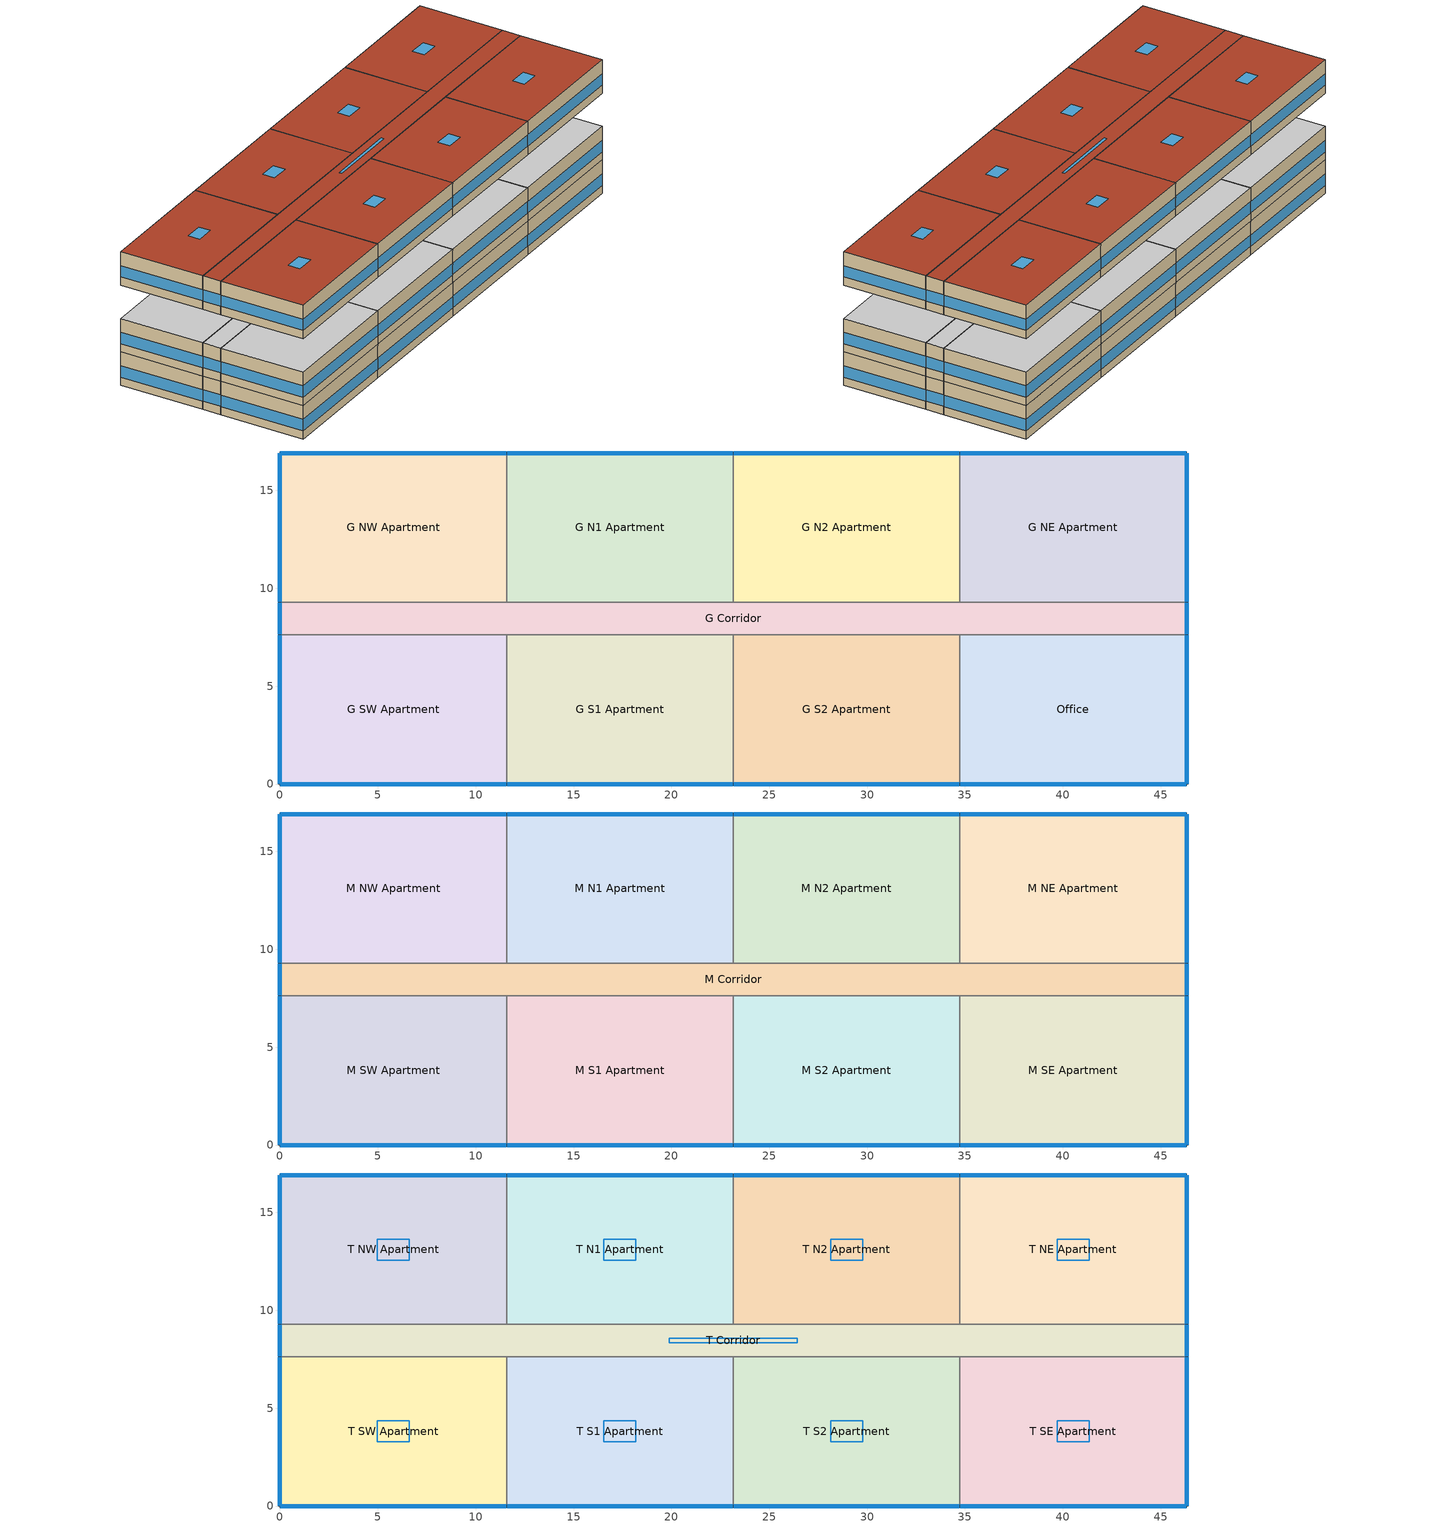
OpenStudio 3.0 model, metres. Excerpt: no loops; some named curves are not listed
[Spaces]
G S1 Apartment
 floor ground: 23.16,7.62 23.16,0 11.58,0 11.58,7.62 z0
 wall outside: 11.58,0 23.16,0 z0:3.05
 wall to G S2 Apartment: 23.16,0 23.16,7.62 z0:3.05
 wall to G Corridor: 23.16,7.62 11.58,7.62 z0:3.05
 wall to G SW Apartment: 11.58,7.62 11.58,0 z0:3.05
 window (BTAP-Ext-FixedWindow:U=0.190 SHGC=0.600): 11.61,0 23.14,0 z0.76:1.78
 ceiling adiabatic (BTAP-Int-Wall): 23.16,0 23.16,7.62 11.58,7.62 11.58,0 z3.05
G S2 Apartment
 floor ground: 34.75,7.62 34.75,0 23.16,0 23.16,7.62 z0
 wall outside: 23.16,0 34.75,0 z0:3.05
 wall to Office: 34.75,0 34.75,7.62 z0:3.05
 wall to G Corridor: 34.75,7.62 23.16,7.62 z0:3.05
 window (BTAP-Ext-FixedWindow:U=0.190 SHGC=0.600): 23.19,0 34.72,0 z0.76:1.78
 ceiling adiabatic (BTAP-Int-Wall): 34.75,0 34.75,7.62 23.16,7.62 23.16,0 z3.05
G NE Apartment
 floor ground: 46.33,16.92 46.33,9.3 34.75,9.3 34.75,16.92 z0
 wall outside: 46.33,9.3 46.33,16.92 34.75,16.92 z0:3.05
 wall to G Corridor: 34.75,9.3 46.33,9.3 z0:3.05
 wall to G N2 Apartment: 34.75,16.92 34.75,9.3 z0:3.05
 window (BTAP-Ext-FixedWindow:U=0.190 SHGC=0.600): 46.33,9.32 46.33,16.89 / 46.3,16.92 34.77,16.92 z0.76:1.78
 ceiling adiabatic (BTAP-Int-Wall): 46.33,9.3 46.33,16.92 34.75,16.92 34.75,9.3 z3.05
G NW Apartment
 floor ground: 11.58,16.92 11.58,9.3 0,9.3 0,16.92 z0
 wall outside: 11.58,16.92 0,16.92 0,9.3 z0:3.05
 wall to G N1 Apartment: 11.58,9.3 11.58,16.92 z0:3.05
 wall to G Corridor: 0,9.3 11.58,9.3 z0:3.05
 window (BTAP-Ext-FixedWindow:U=0.190 SHGC=0.600): 11.56,16.92 0.03,16.92 / 0,16.89 0,9.32 z0.76:1.78
 ceiling adiabatic (BTAP-Int-Wall): 11.58,9.3 11.58,16.92 0,16.92 0,9.3 z3.05
G N1 Apartment
 floor ground: 23.16,16.92 23.16,9.3 11.58,9.3 11.58,16.92 z0
 wall outside: 23.16,16.92 11.58,16.92 z0:3.05
 wall to G N2 Apartment: 23.16,9.3 23.16,16.92 z0:3.05
 wall to G Corridor: 11.58,9.3 23.16,9.3 z0:3.05
 window (BTAP-Ext-FixedWindow:U=0.190 SHGC=0.600): 23.14,16.92 11.61,16.92 z0.76:1.78
 ceiling adiabatic (BTAP-Int-Wall): 23.16,9.3 23.16,16.92 11.58,16.92 11.58,9.3 z3.05
Office
 floor ground: 46.33,7.62 46.33,0 34.75,0 34.75,7.62 z0
 wall outside: 34.75,0 46.33,0 46.33,7.62 z0:3.05
 wall to G Corridor: 46.33,7.62 34.75,7.62 z0:3.05
 window (BTAP-Ext-FixedWindow:U=0.190 SHGC=0.600): 46.33,0.03 46.33,7.59 / 34.77,0 46.3,0 z0.76:1.78
 ceiling adiabatic (BTAP-Int-Wall): 46.33,0 46.33,7.62 34.75,7.62 34.75,0 z3.05
G Corridor
 floor ground: 46.33,9.3 46.33,7.62 0,7.62 0,9.3 z0
 wall outside: 46.33,7.62 46.33,9.3 / 0,9.3 0,7.62 z0:3.05
 wall to G N2 Apartment: 34.75,9.3 23.16,9.3 z0:3.05
 wall to G SW Apartment: 0,7.62 11.58,7.62 z0:3.05
 window (BTAP-Ext-FixedWindow:U=0.190 SHGC=0.600): 46.33,7.65 46.33,9.27 / 0,9.27 0,7.65 z0.76:1.81
 ceiling adiabatic (BTAP-Int-Wall): 46.33,7.62 46.33,9.3 0,9.3 0,7.62 z3.05
G SW Apartment
 floor ground: 11.58,7.62 11.58,0 0,0 0,7.62 z0
 wall outside: 0,7.62 0,0 11.58,0 z0:3.05
 window (BTAP-Ext-FixedWindow:U=0.190 SHGC=0.600): 0.03,0 11.56,0 / 0,7.59 0,0.03 z0.76:1.78
 ceiling adiabatic (BTAP-Int-Wall): 11.58,0 11.58,7.62 0,7.62 0,0 z3.05
G N2 Apartment
 floor ground: 34.75,16.92 34.75,9.3 23.16,9.3 23.16,16.92 z0
 wall outside: 34.75,16.92 23.16,16.92 z0:3.05
 window (BTAP-Ext-FixedWindow:U=0.190 SHGC=0.600): 34.72,16.92 23.19,16.92 z0.76:1.78
 ceiling adiabatic (BTAP-Int-Wall): 34.75,9.3 34.75,16.92 23.16,16.92 23.16,9.3 z3.05
M S2 Apartment
 floor adiabatic (BTAP-Int-Wall): 34.75,7.62 34.75,0 23.16,0 23.16,7.62 z3.05
 wall outside: 23.16,0 34.75,0 z3.05:6.1
 wall to M SE Apartment: 34.75,0 34.75,7.62 z3.05:6.1
 wall to M S1 Apartment: 23.16,7.62 23.16,0 z3.05:6.1
 wall to M Corridor: 34.75,7.62 23.16,7.62 z3.05:6.1
 window (BTAP-Ext-FixedWindow:U=0.190 SHGC=0.600): 23.19,0 34.72,0 z3.81:4.83
 ceiling adiabatic (BTAP-Int-Wall): 34.75,0 34.75,7.62 23.16,7.62 23.16,0 z6.1
M SE Apartment
 floor adiabatic (BTAP-Int-Wall): 46.33,7.62 46.33,0 34.75,0 34.75,7.62 z3.05
 wall outside: 34.75,0 46.33,0 46.33,7.62 z3.05:6.1
 wall to M Corridor: 46.33,7.62 34.75,7.62 z3.05:6.1
 window (BTAP-Ext-FixedWindow:U=0.190 SHGC=0.600): 46.33,0.03 46.33,7.59 / 34.77,0 46.3,0 z3.81:4.83
 ceiling adiabatic (BTAP-Int-Wall): 46.33,0 46.33,7.62 34.75,7.62 34.75,0 z6.1
M Corridor
 floor adiabatic (BTAP-Int-Wall): 46.33,9.3 46.33,7.62 0,7.62 0,9.3 z3.05
 wall outside: 0,9.3 0,7.62 / 46.33,7.62 46.33,9.3 z3.05:6.1
 wall to M SW Apartment: 0,7.62 11.58,7.62 z3.05:6.1
 wall to M N1 Apartment: 23.16,9.3 11.58,9.3 z3.05:6.1
 wall to M NE Apartment: 46.33,9.3 34.75,9.3 z3.05:6.1
 wall to M N2 Apartment: 34.75,9.3 23.16,9.3 z3.05:6.1
 wall to M S1 Apartment: 11.58,7.62 23.16,7.62 z3.05:6.1
 wall to M NW Apartment: 11.58,9.3 0,9.3 z3.05:6.1
 window (BTAP-Ext-FixedWindow:U=0.190 SHGC=0.600): 46.33,7.65 46.33,9.27 / 0,9.27 0,7.65 z3.81:4.86
 ceiling adiabatic (BTAP-Int-Wall): 46.33,7.62 46.33,9.3 0,9.3 0,7.62 z6.1
M SW Apartment
 floor adiabatic (BTAP-Int-Wall): 11.58,7.62 11.58,0 0,0 0,7.62 z3.05
 wall outside: 0,7.62 0,0 11.58,0 z3.05:6.1
 wall to M S1 Apartment: 11.58,0 11.58,7.62 z3.05:6.1
 window (BTAP-Ext-FixedWindow:U=0.190 SHGC=0.600): 0.03,0 11.56,0 / 0,7.59 0,0.03 z3.81:4.83
 ceiling adiabatic (BTAP-Int-Wall): 11.58,0 11.58,7.62 0,7.62 0,0 z6.1
M NE Apartment
 floor adiabatic (BTAP-Int-Wall): 46.33,16.92 46.33,9.3 34.75,9.3 34.75,16.92 z3.05
 wall outside: 46.33,9.3 46.33,16.92 34.75,16.92 z3.05:6.1
 wall to M N2 Apartment: 34.75,16.92 34.75,9.3 z3.05:6.1
 window (BTAP-Ext-FixedWindow:U=0.190 SHGC=0.600): 46.33,9.32 46.33,16.89 / 46.3,16.92 34.77,16.92 z3.81:4.83
 ceiling adiabatic (BTAP-Int-Wall): 46.33,9.3 46.33,16.92 34.75,16.92 34.75,9.3 z6.1
M N2 Apartment
 floor adiabatic (BTAP-Int-Wall): 34.75,16.92 34.75,9.3 23.16,9.3 23.16,16.92 z3.05
 wall outside: 34.75,16.92 23.16,16.92 z3.05:6.1
 wall to M N1 Apartment: 23.16,16.92 23.16,9.3 z3.05:6.1
 window (BTAP-Ext-FixedWindow:U=0.190 SHGC=0.600): 34.72,16.92 23.19,16.92 z3.81:4.83
 ceiling adiabatic (BTAP-Int-Wall): 34.75,9.3 34.75,16.92 23.16,16.92 23.16,9.3 z6.1
M N1 Apartment
 floor adiabatic (BTAP-Int-Wall): 23.16,16.92 23.16,9.3 11.58,9.3 11.58,16.92 z3.05
 wall outside: 23.16,16.92 11.58,16.92 z3.05:6.1
 wall to M NW Apartment: 11.58,16.92 11.58,9.3 z3.05:6.1
 window (BTAP-Ext-FixedWindow:U=0.190 SHGC=0.600): 23.14,16.92 11.61,16.92 z3.81:4.83
 ceiling adiabatic (BTAP-Int-Wall): 23.16,9.3 23.16,16.92 11.58,16.92 11.58,9.3 z6.1
M S1 Apartment
 floor adiabatic (BTAP-Int-Wall): 23.16,7.62 23.16,0 11.58,0 11.58,7.62 z3.05
 wall outside: 11.58,0 23.16,0 z3.05:6.1
 window (BTAP-Ext-FixedWindow:U=0.190 SHGC=0.600): 11.61,0 23.14,0 z3.81:4.83
 ceiling adiabatic (BTAP-Int-Wall): 23.16,0 23.16,7.62 11.58,7.62 11.58,0 z6.1
M NW Apartment
 floor adiabatic (BTAP-Int-Wall): 11.58,16.92 11.58,9.3 0,9.3 0,16.92 z3.05
 wall outside: 11.58,16.92 0,16.92 0,9.3 z3.05:6.1
 window (BTAP-Ext-FixedWindow:U=0.190 SHGC=0.600): 11.56,16.92 0.03,16.92 / 0,16.89 0,9.32 z3.81:4.83
 ceiling adiabatic (BTAP-Int-Wall): 11.58,9.3 11.58,16.92 0,16.92 0,9.3 z6.1
T SW Apartment
 floor adiabatic (BTAP-Int-Wall): 11.58,7.62 11.58,0 0,0 0,7.62 z9.14
 wall outside: 0,7.62 0,0 11.58,0 z9.14:12.19
 wall to T S1 Apartment: 11.58,0 11.58,7.62 z9.14:12.19
 wall to T Corridor: 11.58,7.62 0,7.62 z9.14:12.19
 window (BTAP-Ext-FixedWindow:U=0.190 SHGC=0.600): 0.03,0 11.56,0 z9.91:10.92; 0,7.59 0,0.03 z9.91:10.93
 roof outside: 11.58,0 11.58,7.62 0,7.62 0,0 z12.19
 skylight (BTAP-Ext-Skylights:U=0.190 SHGC=0.600): 6.61,3.27 6.61,4.35 4.97,4.35 4.97,3.27 z12.19
T N1 Apartment
 floor adiabatic (BTAP-Int-Wall): 23.16,16.92 23.16,9.3 11.58,9.3 11.58,16.92 z9.14
 wall outside: 23.16,16.92 11.58,16.92 z9.14:12.19
 wall to T Corridor: 11.58,9.3 23.16,9.3 z9.14:12.19
 wall to T NW Apartment: 11.58,16.92 11.58,9.3 z9.14:12.19
 wall to T N2 Apartment: 23.16,9.3 23.16,16.92 z9.14:12.19
 window (BTAP-Ext-FixedWindow:U=0.190 SHGC=0.600): 23.14,16.92 11.61,16.92 z9.91:10.92
 roof outside: 23.16,9.3 23.16,16.92 11.58,16.92 11.58,9.3 z12.19
 skylight (BTAP-Ext-Skylights:U=0.190 SHGC=0.600): 18.19,12.57 18.19,13.64 16.55,13.64 16.55,12.57 z12.19
T Corridor
 floor adiabatic (BTAP-Int-Wall): 46.33,9.3 46.33,7.62 0,7.62 0,9.3 z9.14
 wall outside: 46.33,7.62 46.33,9.3 / 0,9.3 0,7.62 z9.14:12.19
 wall to T SE Apartment: 34.75,7.62 46.33,7.62 z9.14:12.19
 wall to T S1 Apartment: 11.58,7.62 23.16,7.62 z9.14:12.19
 wall to T NW Apartment: 11.58,9.3 0,9.3 z9.14:12.19
 wall to T N2 Apartment: 34.75,9.3 23.16,9.3 z9.14:12.19
 wall to T S2 Apartment: 23.16,7.62 34.75,7.62 z9.14:12.19
 wall to T NE Apartment: 46.33,9.3 34.75,9.3 z9.14:12.19
 window (BTAP-Ext-FixedWindow:U=0.190 SHGC=0.600): 46.33,7.65 46.33,9.27 / 0,9.27 0,7.65 z9.91:10.95
 roof outside: 46.33,7.62 46.33,9.3 0,9.3 0,7.62 z12.19
 skylight (BTAP-Ext-Skylights:U=0.190 SHGC=0.600): 26.44,8.34 26.44,8.58 19.89,8.58 19.89,8.34 z12.19
T N2 Apartment
 floor adiabatic (BTAP-Int-Wall): 34.75,16.92 34.75,9.3 23.16,9.3 23.16,16.92 z9.14
 wall outside: 34.75,16.92 23.16,16.92 z9.14:12.19
 wall to T NE Apartment: 34.75,9.3 34.75,16.92 z9.14:12.19
 window (BTAP-Ext-FixedWindow:U=0.190 SHGC=0.600): 34.72,16.92 23.19,16.92 z9.91:10.92
 roof outside: 34.75,9.3 34.75,16.92 23.16,16.92 23.16,9.3 z12.19
 skylight (BTAP-Ext-Skylights:U=0.190 SHGC=0.600): 29.77,12.57 29.77,13.64 28.14,13.64 28.14,12.57 z12.19
T NW Apartment
 floor adiabatic (BTAP-Int-Wall): 11.58,16.92 11.58,9.3 0,9.3 0,16.92 z9.14
 wall outside: 11.58,16.92 0,16.92 0,9.3 z9.14:12.19
 window (BTAP-Ext-FixedWindow:U=0.190 SHGC=0.600): 11.56,16.92 0.03,16.92 z9.91:10.92; 0,16.89 0,9.32 z9.91:10.93
 roof outside: 11.58,9.3 11.58,16.92 0,16.92 0,9.3 z12.19
 skylight (BTAP-Ext-Skylights:U=0.190 SHGC=0.600): 6.61,12.57 6.61,13.64 4.97,13.64 4.97,12.57 z12.19
T NE Apartment
 floor adiabatic (BTAP-Int-Wall): 46.33,16.92 46.33,9.3 34.75,9.3 34.75,16.92 z9.14
 wall outside: 46.33,9.3 46.33,16.92 34.75,16.92 z9.14:12.19
 window (BTAP-Ext-FixedWindow:U=0.190 SHGC=0.600): 46.33,9.32 46.33,16.89 z9.91:10.93; 46.3,16.92 34.77,16.92 z9.91:10.92
 roof outside: 46.33,9.3 46.33,16.92 34.75,16.92 34.75,9.3 z12.19
 skylight (BTAP-Ext-Skylights:U=0.190 SHGC=0.600): 41.36,12.57 41.36,13.64 39.72,13.64 39.72,12.57 z12.19
T S2 Apartment
 floor adiabatic (BTAP-Int-Wall): 34.75,7.62 34.75,0 23.16,0 23.16,7.62 z9.14
 wall outside: 23.16,0 34.75,0 z9.14:12.19
 wall to T SE Apartment: 34.75,0 34.75,7.62 z9.14:12.19
 wall to T S1 Apartment: 23.16,7.62 23.16,0 z9.14:12.19
 window (BTAP-Ext-FixedWindow:U=0.190 SHGC=0.600): 23.19,0 34.72,0 z9.91:10.92
 roof outside: 34.75,0 34.75,7.62 23.16,7.62 23.16,0 z12.19
 skylight (BTAP-Ext-Skylights:U=0.190 SHGC=0.600): 29.77,3.27 29.77,4.35 28.14,4.35 28.14,3.27 z12.19
T S1 Apartment
 floor adiabatic (BTAP-Int-Wall): 23.16,7.62 23.16,0 11.58,0 11.58,7.62 z9.14
 wall outside: 11.58,0 23.16,0 z9.14:12.19
 window (BTAP-Ext-FixedWindow:U=0.190 SHGC=0.600): 11.61,0 23.14,0 z9.91:10.92
 roof outside: 23.16,0 23.16,7.62 11.58,7.62 11.58,0 z12.19
 skylight (BTAP-Ext-Skylights:U=0.190 SHGC=0.600): 18.19,3.27 18.19,4.35 16.55,4.35 16.55,3.27 z12.19
T SE Apartment
 floor adiabatic (BTAP-Int-Wall): 46.33,7.62 46.33,0 34.75,0 34.75,7.62 z9.14
 wall outside: 34.75,0 46.33,0 46.33,7.62 z9.14:12.19
 window (BTAP-Ext-FixedWindow:U=0.190 SHGC=0.600): 46.33,0.03 46.33,7.59 z9.91:10.93; 34.77,0 46.3,0 z9.91:10.92
 roof outside: 46.33,0 46.33,7.62 34.75,7.62 34.75,0 z12.19
 skylight (BTAP-Ext-Skylights:U=0.190 SHGC=0.600): 41.36,3.27 41.36,4.35 39.72,4.35 39.72,3.27 z12.19
[Site]
Calgary Intl AP_AB_CAN: Latitude {deg}=51.114; Longitude {deg}=-114.02; Time Zone {hr}=-7; Elevation {m}=1084.1; Terrain=City
[Building]
MidriseApartment: North Axis {deg}=0; Default Construction Set=BTAP-Mass at hdd = 5000.0; Standards Number of Stories=4; Standards Number of Above Ground Stories=4; Standards Template=NECB2017; Standards Building Type=MidriseApartment
[Site:WaterMainsTemperature]
Calculation Method=Correlation; Annual Average Outdoor Air Temperature {C}=5; Maximum Difference In Monthly Average Outdoor Air Temperatures {deltaC}=23.3
[Site:GroundTemperature:BuildingSurface]
19.527, 19.502, 19.536, 19.598, 20.002, 21.64, 22.225, 22.375, 21.449, 20.121, 19.802, 19.633
[SizingPeriod:DesignDay] Barometric Pressure {Pa}=88961; Sky Clearness=0; Rain Indicator=0; Snow Indicator=0; Day of Month=21; Daylight Saving Time Indicator=0; Humidity Indicating Type=Wetbulb; Dry-Bulb Temperature Range Modifier Type=DefaultMultipliers
Name | Maximum Dry-Bulb Temperature {C} | Daily Dry-Bulb Temperature Range {deltaC} | Humidity Indicating Conditions at Maximum Dry-Bulb | Wind Speed {m/s} | Wind Direction {deg} | Month | Day Type | Solar Model Indicator | ASHRAE Taub | ASHRAE Taud
Calgary Intl AP Ann Clg .4% Condns DB=>MWB | 28.5 | 12.1 | 16.1 | 4.5 | 160 | 7 | SummerDesignDay | ASHRAETau | 0.339 | 2.421
Calgary Intl AP Ann Htg 99.6% Condns DB | -28.5 | 0 | -28.5 | 2.9 | 200 | 1 | WinterDesignDay | ASHRAEClearSky
[ClimateZones]
Climate Zone Institution Name 1=ASHRAE; Climate Zone Document Name 1=ANSI/ASHRAE Standard 169; Climate Zone Document Year 1=2006; Climate Zone Institution Name 2=CEC; Climate Zone Document Name 2=California Climate Zone Descriptions; Climate Zone Document Year 2=1995
[Material:NoMass] Roughness=Smooth; Thermal Absorptance=0.9; Solar Absorptance=0.7
Name | Thermal Resistance {m2-K/W} | Visible Absorptance
Typical Carpet Pad; Typical Carpet Pad 1 | 0.21648 | 0.8
Typical Insulation 1 | 5.91238 | 0.7
Typical Insulation 2 | 4.49096 | 0.7
Typical Insulation 3 | 7.24636 | 0.7
Typical Carpet Pad 2 | 1.25503 | 0.8
Typical Carpet Pad 3; Typical Carpet Pad 4 | 3.45515 | 0.8
Typical Insulation 4 | 0.526298 | 0.7
Typical Insulation 5 | 0.526316 | 0.7
[Material]
Name | Roughness | Thickness {m} | Conductivity {W/m-K} | Density {kg/m3} | Specific Heat {J/kg-K} | Thermal Absorptance | Solar Absorptance | Visible Absorptance
G05 25mm wood | MediumSmooth | 0.0254 | 0.15 | 608 | 1630 | 0.9 | 0.5 | 0.5
100mm Normalweight concrete floor 1 | MediumSmooth | 0.1016 | 2.31 | 2322 | 832
G01 13mm gypsum board 1 | Smooth | 0.0127 | 0.16 | 800 | 1090 | 0.9 | 0.7 | 0.5
4 in. Normalweight Concrete Floor 1 | MediumRough | 0.1016 | 2.31 | 2322 | 832 | 0.9 | 0.7 | 0.7
1IN Stucco 1 | Smooth | 0.0253 | 0.6918 | 1858 | 837 | 0.9 | 0.7 | 0.92
8IN CONCRETE HW RefBldg 1 | Rough | 0.2032 | 1.311 | 2240 | 836.8 | 0.9 | 0.7 | 0.7
1/2IN Gypsum 1 | Smooth | 0.0127 | 0.16 | 784.9 | 830 | 0.9 | 0.4 | 0.4
Metal Roof Surface 1; F08 Metal surface 1 | Smooth | 0.0008 | 45.28 | 7824 | 500 | 0.9 | 0.7 | 0.7
6 in. Normalweight Concrete Floor 1; 6 in. Normalweight Concrete Floor 2; 6 in. Normalweight Concrete Floor 3 | MediumRough | 0.1524 | 2.31 | 2322 | 832 | 0.9 | 0.7 | 0.7
[Construction]
BTAP-Int-Partition; BTAP-Int-Door: G05 25mm wood
BTAP-Int-Floor: 100mm Normalweight concrete floor 1, Typical Carpet Pad
BTAP-Int-Wall: G01 13mm gypsum board 1, G01 13mm gypsum board 1
BTAP-Int-Ceiling: Typical Carpet Pad, 100mm Normalweight concrete floor 1
BTAP-Int-Window: SimpleGlazing
BTAP-Ext-Floor-Mass:U-0.162: Typical Insulation 1, 4 in. Normalweight Concrete Floor 1, Typical Carpet Pad 1
BTAP-Ext-Wall-Mass:U-0.21: 1IN Stucco 1, 8IN CONCRETE HW RefBldg 1, Typical Insulation 2, 1/2IN Gypsum 1
BTAP-Ext-Roof-Metal:U-0.138: Metal Roof Surface 1, Typical Insulation 3
BTAP-Grnd-Floor-Mass:U-0.757: 6 in. Normalweight Concrete Floor 1, Typical Carpet Pad 2
BTAP-Grnd-Wall-Mass:U-0.284: 6 in. Normalweight Concrete Floor 2, Typical Carpet Pad 3
BTAP-Grnd-Roof-Mass:U-0.284: 6 in. Normalweight Concrete Floor 3, Typical Carpet Pad 4
BTAP-Ext-FixedWindow:U=0.190 SHGC=0.600; BTAP-Ext-GlassDoors:U=0.190 SHGC=0.600; BTAP-Ext-Skylights:U=0.190 SHGC=0.600; BTAP-Ext-DaylightDomes:U=0.190 SHGC=0.600; BTAP-Ext-DaylightDiffuser:U=0.190 SHGC=0.600: SimpleGlazing:U=0.190 SHGC=0.600
BTAP-Ext-Door:U-1.9: F08 Metal surface 1, Typical Insulation 4
BTAP-Ext-OverHeadDoor:U-1.9: Typical Insulation 5
[DefaultConstructionSet]
BTAP-Mass at hdd = 5000.0: Default Exterior Surface Constructions=BTAP-Mass at hdd = 5000.0; Default Interior Surface Constructions=Default Surface Constructions 2; Default Ground Contact Surface Constructions=BTAP-Mass at hdd = 5000.0 1; Default Exterior SubSurface Constructions=BTAP-Mass at hdd = 5000.0; Default Interior SubSurface Constructions=Default Sub Surface Constructions 2; Interior Partition Construction=BTAP-Int-Partition
[DefaultSurfaceConstructions]
Name | Floor Construction | Wall Construction | Roof Ceiling Construction
Default Surface Constructions 2 | BTAP-Int-Floor | BTAP-Int-Wall | BTAP-Int-Ceiling
BTAP-Mass at hdd = 5000.0 | BTAP-Ext-Floor-Mass:U-0.162 | BTAP-Ext-Wall-Mass:U-0.21 | BTAP-Ext-Roof-Metal:U-0.138
BTAP-Mass at hdd = 5000.0 1 | BTAP-Grnd-Floor-Mass:U-0.757 | BTAP-Grnd-Wall-Mass:U-0.284 | BTAP-Grnd-Roof-Mass:U-0.284
[DefaultSubSurfaceConstructions]
Name | Fixed Window Construction | Operable Window Construction | Door Construction | Glass Door Construction | Overhead Door Construction | Skylight Construction | Tubular Daylight Dome Construction | Tubular Daylight Diffuser Construction
Default Sub Surface Constructions 2 | BTAP-Int-Window | BTAP-Int-Window | BTAP-Int-Door
BTAP-Mass at hdd = 5000.0 | BTAP-Ext-FixedWindow:U=0.190 SHGC=0.600 | BTAP-Ext-FixedWindow:U=0.190 SHGC=0.600 | BTAP-Ext-Door:U-1.9 | BTAP-Ext-GlassDoors:U=0.190 SHGC=0.600 | BTAP-Ext-OverHeadDoor:U-1.9 | BTAP-Ext-Skylights:U=0.190 SHGC=0.600 | BTAP-Ext-DaylightDomes:U=0.190 SHGC=0.600 | BTAP-Ext-DaylightDiffuser:U=0.190 SHGC=0.600
[WindowMaterial:SimpleGlazingSystem] Solar Heat Gain Coefficient=0.6; Visible Transmittance=0.21
Name | U-Factor {W/m2-K}
SimpleGlazing | 2.2
SimpleGlazing:U=0.190 SHGC=0.600 | 1.9
[Space]
Name | Space Type | Building Story | Thermal Zone
T SE Apartment | Space Function Dwelling units general | Building Story 3 | DU_BT=Space Function_ST=Dwelling units general_FL=Building Story 3_SCHG 6
G Corridor | Space Function Corridor/Transition area other-sch-G | Building Story 1 | WILD_ST=Corridor/Transition area other-sch-G_FL=Building Story 1_SCH=G
T SW Apartment | Space Function Dwelling units general | Building Story 3 | DU_BT=Space Function_ST=Dwelling units general_FL=Building Story 3_SCHG 3
M S2 Apartment | Space Function Dwelling units general | Building Story 2 | DU_BT=Space Function_ST=Dwelling units general_FL=Building Story 2_SCHG 3
M SE Apartment | Space Function Dwelling units general | Building Story 2 | DU_BT=Space Function_ST=Dwelling units general_FL=Building Story 2_SCHG 4
T N1 Apartment | Space Function Dwelling units general | Building Story 3 | DU_BT=Space Function_ST=Dwelling units general_FL=Building Story 3_SCHG 1
T Corridor | Space Function Corridor/Transition area other-sch-G | Building Story 3 | WILD_ST=Corridor/Transition area other-sch-G_FL=Building Story 3_SCH=G
T N2 Apartment | Space Function Dwelling units general | Building Story 3 | DU_BT=Space Function_ST=Dwelling units general_FL=Building Story 3_SCHG 2
M SW Apartment | Space Function Dwelling units general | Building Story 2 | DU_BT=Space Function_ST=Dwelling units general_FL=Building Story 2_SCHG 5
T NW Apartment | Space Function Dwelling units general | Building Story 3 | DU_BT=Space Function_ST=Dwelling units general_FL=Building Story 3_SCHG 5
M Corridor | Space Function Corridor/Transition area other-sch-G | Building Story 2 | WILD_ST=Corridor/Transition area other-sch-G_FL=Building Story 2_SCH=G
G S1 Apartment | Space Function Dwelling units general | Building Story 1 | DU_BT=Space Function_ST=Dwelling units general_FL=Building Story 1_SCHG 4
G S2 Apartment | Space Function Dwelling units general | Building Story 1 | DU_BT=Space Function_ST=Dwelling units general_FL=Building Story 1_SCHG 5
M NE Apartment | Space Function Dwelling units general | Building Story 2 | DU_BT=Space Function_ST=Dwelling units general_FL=Building Story 2_SCHG 7
T NE Apartment | Space Function Dwelling units general | Building Story 3 | DU_BT=Space Function_ST=Dwelling units general_FL=Building Story 3_SCHG 7
G NW Apartment | Space Function Dwelling units general | Building Story 1 | DU_BT=Space Function_ST=Dwelling units general_FL=Building Story 1_SCHG 6
T S1 Apartment | Space Function Dwelling units general | Building Story 3 | DU_BT=Space Function_ST=Dwelling units general_FL=Building Story 3_SCHG 4
M N1 Apartment | Space Function Dwelling units general | Building Story 2 | DU_BT=Space Function_ST=Dwelling units general_FL=Building Story 2_SCHG 1
Office | Space Function Conference/Meeting/Multi-purpose room | Building Story 1 | ALL_ST=Conference/Meeting/Multi-purpose room_FL=Building Story 1_SCH=C
G NE Apartment | Space Function Dwelling units general | Building Story 1 | DU_BT=Space Function_ST=Dwelling units general_FL=Building Story 1_SCHG 3
T S2 Apartment | Space Function Dwelling units general | Building Story 3 | DU_BT=Space Function_ST=Dwelling units general_FL=Building Story 3_SCHG
G SW Apartment | Space Function Dwelling units general | Building Story 1 | DU_BT=Space Function_ST=Dwelling units general_FL=Building Story 1_SCHG 2
M N2 Apartment | Space Function Dwelling units general | Building Story 2 | DU_BT=Space Function_ST=Dwelling units general_FL=Building Story 2_SCHG 6
G N1 Apartment | Space Function Dwelling units general | Building Story 1 | DU_BT=Space Function_ST=Dwelling units general_FL=Building Story 1_SCHG 1
G N2 Apartment | Space Function Dwelling units general | Building Story 1 | DU_BT=Space Function_ST=Dwelling units general_FL=Building Story 1_SCHG
M S1 Apartment | Space Function Dwelling units general | Building Story 2 | DU_BT=Space Function_ST=Dwelling units general_FL=Building Story 2_SCHG
M NW Apartment | Space Function Dwelling units general | Building Story 2 | DU_BT=Space Function_ST=Dwelling units general_FL=Building Story 2_SCHG 2
[BuildingStory]
Name | Nominal Z Coordinate {m}
Building Story 1 | 0
Building Story 2 | 3.04785
Building Story 3 | 9.14355
[SpaceType] Standards Building Type=Space Function
Name | Default Schedule Set | Design Specification Outdoor Air Object | Standards Space Type
Space Function Corridor/Transition area other-sch-G | Space Function Corridor/Transition area other-sch-G Schedule Set | Space Function Corridor/Transition area other-sch-G Ventilation | Corridor/Transition area other-sch-G
Space Function Dwelling units general | Space Function Dwelling units general Schedule Set | Space Function Dwelling units general Ventilation | Dwelling units general
Space Function Conference/Meeting/Multi-purpose room | Space Function Conference/Meeting/Multi-purpose room Schedule Set | Space Function Conference/Meeting/Multi-purpose room Ventilation | Conference/Meeting/Multi-purpose room
[People:Definition] Number of People Calculation Method=People/Area; Fraction Radiant=0.3
Name | People per Space Floor Area {person/m2}
Space Function Conference/Meeting/Multi-purpose room People Definition | 0.200073
Space Function Corridor/Transition area other-sch-G People Definition | 0.0100036
Space Function Dwelling units general People Definition | 0.0400145
[People] Work Efficiency Schedule=Work Efficiency Schedule; Clothing Insulation Schedule=Clothing Schedule; Air Velocity Schedule=Air Velocity Schedule; Multiplier=1
Name | People Definition | Space or SpaceType
Space Function Conference/Meeting/Multi-purpose room People | Space Function Conference/Meeting/Multi-purpose room People Definition | Space Function Conference/Meeting/Multi-purpose room
Space Function Corridor/Transition area other-sch-G People | Space Function Corridor/Transition area other-sch-G People Definition | Space Function Corridor/Transition area other-sch-G
Space Function Dwelling units general People | Space Function Dwelling units general People Definition | Space Function Dwelling units general
[Lights:Definition] Design Level Calculation Method=Watts/Area; Fraction Radiant=0.5; Fraction Visible=0.2
Name | Watts per Space Floor Area {W/m2}
Space Function Conference/Meeting/Multi-purpose room Lights Definition | 11.4999
Space Function Corridor/Transition area other-sch-G Lights Definition | 7.10258
Space Function Dwelling units general Lights Definition | 5.00182
[Lights] Fraction Replaceable=1
Name | Lights Definition | Space or SpaceType
Space Function Conference/Meeting/Multi-purpose room Lights | Space Function Conference/Meeting/Multi-purpose room Lights Definition | Space Function Conference/Meeting/Multi-purpose room
Space Function Corridor/Transition area other-sch-G Lights | Space Function Corridor/Transition area other-sch-G Lights Definition | Space Function Corridor/Transition area other-sch-G
Space Function Dwelling units general Lights | Space Function Dwelling units general Lights Definition | Space Function Dwelling units general
[ElectricEquipment:Definition] Design Level Calculation Method=Watts/Area; Fraction Radiant=0.5
Name | Watts per Space Floor Area {W/m2}
Space Function Conference/Meeting/Multi-purpose room Elec Equip Definition | 1.00036
Space Function Dwelling units general Elec Equip Definition | 5.00182
[ElectricEquipment]
Name | Electric Equipment Definition | Space or SpaceType
Space Function Conference/Meeting/Multi-purpose room Elec Equip | Space Function Conference/Meeting/Multi-purpose room Elec Equip Definition | Space Function Conference/Meeting/Multi-purpose room
Space Function Dwelling units general Elec Equip | Space Function Dwelling units general Elec Equip Definition | Space Function Dwelling units general
[DesignSpecification:OutdoorAir] Outdoor Air Method=Sum; Outdoor Air Flow per Floor Area {m3/s-m2}=0.0003048
Name | Outdoor Air Flow per Person {m3/s-person}
Space Function Conference/Meeting/Multi-purpose room Ventilation | 0.00634769
Space Function Corridor/Transition area other-sch-G Ventilation
Space Function Dwelling units general Ventilation | 0.00235974
[DefaultScheduleSet] People Activity Level Schedule=NECB-Activity; Infiltration Schedule=Always On
Name | Number of People Schedule | Lighting Schedule | Electric Equipment Schedule
Space Function Conference/Meeting/Multi-purpose room Schedule Set | NECB-C-Occupancy | NECB-C-Occupancy-NECB-C-Lighting-0.5-0.0-0.67-Light Ruleset | NECB-C-Electric-Equipment
Space Function Corridor/Transition area other-sch-G Schedule Set; Space Function Dwelling units general Schedule Set | NECB-G-Occupancy | NECB-G-Lighting | NECB-G-Electric-Equipment
[ThermostatSetpoint:DualSetpoint]
Name | Heating Setpoint Temperature Schedule | Cooling Setpoint Temperature Schedule
Space Function Dwelling units general Thermostat 47; Space Function Dwelling units general Thermostat 48; Space Function Dwelling units general Thermostat 49; Space Function Dwelling units general Thermostat 50; Space Function Dwelling units general Thermostat 51; Space Function Dwelling units general Thermostat 52; Space Function Dwelling units general Thermostat 53; Space Function Dwelling units general Thermostat 54; Space Function Dwelling units general Thermostat 55; Space Function Dwelling units general Thermostat 56; Space Function Dwelling units general Thermostat 57; Space Function Dwelling units general Thermostat 58; Space Function Dwelling units general Thermostat 59; Space Function Dwelling units general Thermostat 60; Space Function Dwelling units general Thermostat 61; Space Function Dwelling units general Thermostat 62; Space Function Dwelling units general Thermostat 63; Space Function Dwelling units general Thermostat 64; Space Function Dwelling units general Thermostat 65; Space Function Dwelling units general Thermostat 66; Space Function Dwelling units general Thermostat 67; Space Function Dwelling units general Thermostat 68; Space Function Dwelling units general Thermostat 69; Space Function Corridor/Transition area other-sch-G Thermostat 7; Space Function Corridor/Transition area other-sch-G Thermostat 8; Space Function Corridor/Transition area other-sch-G Thermostat 9 | NECB-G-Thermostat Setpoint-Heating | NECB-G-Thermostat Setpoint-Cooling
Space Function Conference/Meeting/Multi-purpose room Thermostat 3 | NECB-C-Thermostat Setpoint-Heating | NECB-C-Thermostat Setpoint-Cooling
[SpaceInfiltration:DesignFlowRate] Schedule=Always On Discrete; Design Flow Rate Calculation Method=Flow/ExteriorArea; Flow per Exterior Surface Area {m3/s-m2}=0.00025; Constant Term Coefficient=0; Temperature Term Coefficient=0; Velocity Term Coefficient=0.224; Velocity Squared Term Coefficient=0
Name | Space or SpaceType
G Corridor Infiltration | G Corridor
G N1 Apartment Infiltration | G N1 Apartment
G N2 Apartment Infiltration | G N2 Apartment
G NE Apartment Infiltration | G NE Apartment
G NW Apartment Infiltration | G NW Apartment
G S1 Apartment Infiltration | G S1 Apartment
G S2 Apartment Infiltration | G S2 Apartment
G SW Apartment Infiltration | G SW Apartment
M Corridor Infiltration | M Corridor
M N1 Apartment Infiltration | M N1 Apartment
M N2 Apartment Infiltration | M N2 Apartment
M NE Apartment Infiltration | M NE Apartment
M NW Apartment Infiltration | M NW Apartment
M S1 Apartment Infiltration | M S1 Apartment
M S2 Apartment Infiltration | M S2 Apartment
M SE Apartment Infiltration | M SE Apartment
M SW Apartment Infiltration | M SW Apartment
Office Infiltration | Office
T Corridor Infiltration | T Corridor
T N1 Apartment Infiltration | T N1 Apartment
T N2 Apartment Infiltration | T N2 Apartment
T NE Apartment Infiltration | T NE Apartment
T NW Apartment Infiltration | T NW Apartment
T S1 Apartment Infiltration | T S1 Apartment
T S2 Apartment Infiltration | T S2 Apartment
T SE Apartment Infiltration | T SE Apartment
T SW Apartment Infiltration | T SW Apartment
[ThermalZone] Use Ideal Air Loads=No
Name | Multiplier | Thermostat
DU_BT=Space Function_ST=Dwelling units general_FL=Building Story 2_SCHG | 2 | Space Function Dwelling units general Thermostat 47
DU_BT=Space Function_ST=Dwelling units general_FL=Building Story 1_SCHG |  | Space Function Dwelling units general Thermostat 48
DU_BT=Space Function_ST=Dwelling units general_FL=Building Story 1_SCHG 1 |  | Space Function Dwelling units general Thermostat 49
DU_BT=Space Function_ST=Dwelling units general_FL=Building Story 1_SCHG 2 |  | Space Function Dwelling units general Thermostat 50
DU_BT=Space Function_ST=Dwelling units general_FL=Building Story 3_SCHG |  | Space Function Dwelling units general Thermostat 51
DU_BT=Space Function_ST=Dwelling units general_FL=Building Story 2_SCHG 1 | 2 | Space Function Dwelling units general Thermostat 52
DU_BT=Space Function_ST=Dwelling units general_FL=Building Story 3_SCHG 1 |  | Space Function Dwelling units general Thermostat 53
DU_BT=Space Function_ST=Dwelling units general_FL=Building Story 2_SCHG 2 | 2 | Space Function Dwelling units general Thermostat 54
DU_BT=Space Function_ST=Dwelling units general_FL=Building Story 3_SCHG 2 |  | Space Function Dwelling units general Thermostat 55
DU_BT=Space Function_ST=Dwelling units general_FL=Building Story 1_SCHG 3 |  | Space Function Dwelling units general Thermostat 56
DU_BT=Space Function_ST=Dwelling units general_FL=Building Story 2_SCHG 3 | 2 | Space Function Dwelling units general Thermostat 57
DU_BT=Space Function_ST=Dwelling units general_FL=Building Story 3_SCHG 3 |  | Space Function Dwelling units general Thermostat 58
DU_BT=Space Function_ST=Dwelling units general_FL=Building Story 2_SCHG 4 | 2 | Space Function Dwelling units general Thermostat 59
DU_BT=Space Function_ST=Dwelling units general_FL=Building Story 3_SCHG 4 |  | Space Function Dwelling units general Thermostat 60
DU_BT=Space Function_ST=Dwelling units general_FL=Building Story 2_SCHG 5 | 2 | Space Function Dwelling units general Thermostat 61
DU_BT=Space Function_ST=Dwelling units general_FL=Building Story 2_SCHG 6 | 2 | Space Function Dwelling units general Thermostat 62
DU_BT=Space Function_ST=Dwelling units general_FL=Building Story 3_SCHG 5 |  | Space Function Dwelling units general Thermostat 63
DU_BT=Space Function_ST=Dwelling units general_FL=Building Story 2_SCHG 7 | 2 | Space Function Dwelling units general Thermostat 64
DU_BT=Space Function_ST=Dwelling units general_FL=Building Story 1_SCHG 4 |  | Space Function Dwelling units general Thermostat 65
DU_BT=Space Function_ST=Dwelling units general_FL=Building Story 3_SCHG 6 |  | Space Function Dwelling units general Thermostat 66
DU_BT=Space Function_ST=Dwelling units general_FL=Building Story 1_SCHG 5 |  | Space Function Dwelling units general Thermostat 67
DU_BT=Space Function_ST=Dwelling units general_FL=Building Story 3_SCHG 7 |  | Space Function Dwelling units general Thermostat 68
DU_BT=Space Function_ST=Dwelling units general_FL=Building Story 1_SCHG 6 |  | Space Function Dwelling units general Thermostat 69
ALL_ST=Conference/Meeting/Multi-purpose room_FL=Building Story 1_SCH=C |  | Space Function Conference/Meeting/Multi-purpose room Thermostat 3
WILD_ST=Corridor/Transition area other-sch-G_FL=Building Story 1_SCH=G |  | Space Function Corridor/Transition area other-sch-G Thermostat 7
WILD_ST=Corridor/Transition area other-sch-G_FL=Building Story 3_SCH=G |  | Space Function Corridor/Transition area other-sch-G Thermostat 8
WILD_ST=Corridor/Transition area other-sch-G_FL=Building Story 2_SCH=G | 2 | Space Function Corridor/Transition area other-sch-G Thermostat 9
[Coil:Cooling:DX:VariableSpeed:SpeedData] Reference Unit Gross Rated Total Cooling Capacity {W}=8914.19; Reference Unit Gross Rated Sensible Heat Ratio=0.79; Reference Unit Rated Air Flow Rate {m3/s}=0.944; Total Cooling Capacity Function of Temperature Curve=Mitsubishi Hyper Heating VRF Outdoor Unit CCAPFT curve; Total Cooling Capacity Function of Air Flow Fraction Curve=Mitsubishi Hyper Heating VRF Outdoor Unit CCAPFFF curve; Energy Input Ratio Function of Temperature Curve=Mitsubishi Hyper Heating VRF Outdoor Unit CEIRFT curve; Energy Input Ratio Function of Air Flow Fraction Curve=Mitsubishi Hyper Heating VRF Outdoor Unit CEIRFFF curve
Name | Reference Unit Gross Rated Cooling COP {W/W}
Coil Cooling DX Variable Speed Speed Data 1; Coil Cooling DX Variable Speed Speed Data 3; Coil Cooling DX Variable Speed Speed Data 5; Coil Cooling DX Variable Speed Speed Data 7; Coil Cooling DX Variable Speed Speed Data 8; Coil Cooling DX Variable Speed Speed Data 10; Coil Cooling DX Variable Speed Speed Data 19; Coil Cooling DX Variable Speed Speed Data 21; Coil Cooling DX Variable Speed Speed Data 25 | 4.71
Coil Cooling DX Variable Speed Speed Data 2; Coil Cooling DX Variable Speed Speed Data 4; Coil Cooling DX Variable Speed Speed Data 6; Coil Cooling DX Variable Speed Speed Data 9; Coil Cooling DX Variable Speed Speed Data 11; Coil Cooling DX Variable Speed Speed Data 12; Coil Cooling DX Variable Speed Speed Data 13; Coil Cooling DX Variable Speed Speed Data 14; Coil Cooling DX Variable Speed Speed Data 15; Coil Cooling DX Variable Speed Speed Data 16; Coil Cooling DX Variable Speed Speed Data 17; Coil Cooling DX Variable Speed Speed Data 18; Coil Cooling DX Variable Speed Speed Data 20; Coil Cooling DX Variable Speed Speed Data 22; Coil Cooling DX Variable Speed Speed Data 23 | 5.58
Coil Cooling DX Variable Speed Speed Data 24 | 3.66
[Coil:Heating:DX:VariableSpeed:SpeedData] Reference Unit Gross Rated Heating Capacity {W}=9124.85; Reference Unit Rated Air Flow Rate {m3/s}=0.653; Heating Capacity Function of Temperature Curve=Mitsubishi Hyper Heating VRF Outdoor Unit HCAPFT curve; Total  Heating Capacity Function of Air Flow Fraction Curve=Mitsubishi Hyper Heating VRF Outdoor Unit HCAPFFF curve; Energy Input Ratio Function of Temperature Curve=Mitsubishi Hyper Heating VRF Outdoor Unit HEIRFT curve; Energy Input Ratio Function of Air Flow Fraction Curve=Mitsubishi Hyper Heating VRF Outdoor Unit HEIRFFF curve
Name | Reference Unit Gross Rated Heating COP
Coil Heating DX Variable Speed Speed Data 1; Coil Heating DX Variable Speed Speed Data 2; Coil Heating DX Variable Speed Speed Data 3; Coil Heating DX Variable Speed Speed Data 4; Coil Heating DX Variable Speed Speed Data 5; Coil Heating DX Variable Speed Speed Data 6; Coil Heating DX Variable Speed Speed Data 7; Coil Heating DX Variable Speed Speed Data 8; Coil Heating DX Variable Speed Speed Data 9; Coil Heating DX Variable Speed Speed Data 10; Coil Heating DX Variable Speed Speed Data 11; Coil Heating DX Variable Speed Speed Data 12; Coil Heating DX Variable Speed Speed Data 13; Coil Heating DX Variable Speed Speed Data 14; Coil Heating DX Variable Speed Speed Data 15; Coil Heating DX Variable Speed Speed Data 16; Coil Heating DX Variable Speed Speed Data 17; Coil Heating DX Variable Speed Speed Data 18; Coil Heating DX Variable Speed Speed Data 19; Coil Heating DX Variable Speed Speed Data 20; Coil Heating DX Variable Speed Speed Data 21; Coil Heating DX Variable Speed Speed Data 22; Coil Heating DX Variable Speed Speed Data 23; Coil Heating DX Variable Speed Speed Data 25 | 4.68
Coil Heating DX Variable Speed Speed Data 24 | 4.2
[Schedule:Constant]
Always On Discrete: Value=1
[Schedule:Ruleset]
Clothing Schedule: Default Day Schedule=Clothing Schedule Default Winter Clothes
Air Velocity Schedule: Default Day Schedule=Air Velocity Schedule Default
Work Efficiency Schedule: Default Day Schedule=Work Efficiency Schedule Default
NECB-C-Occupancy: Default Day Schedule=NECB-C-Occupancy Default
NECB-Activity: Default Day Schedule=NECB-Activity Default; Summer Design Day Schedule=NECB-Activity Summer Design Day; Winter Design Day Schedule=NECB-Activity Winter Design Day
NECB-C-Occupancy-NECB-C-Lighting-0.5-0.0-0.67-Light Ruleset: Default Day Schedule=NECB-C-Occupancy-NECB-C-Lighting-0.5-0.0-0.67-Light Default
NECB-C-Electric-Equipment: Default Day Schedule=NECB-C-Electric-Equipment Default
Always On: Default Day Schedule=Always On Default
NECB-C-Thermostat Setpoint-Heating: Default Day Schedule=NECB-C-Thermostat Setpoint-Heating Default
NECB-C-Thermostat Setpoint-Cooling: Default Day Schedule=NECB-C-Thermostat Setpoint-Cooling Default
NECB-G-Occupancy: Default Day Schedule=NECB-G-Occupancy Default
NECB-G-Lighting: Default Day Schedule=NECB-G-Lighting Default
NECB-G-Electric-Equipment: Default Day Schedule=NECB-G-Electric-Equipment Default
NECB-G-Thermostat Setpoint-Heating: Default Day Schedule=NECB-G-Thermostat Setpoint-Heating Default
NECB-G-Thermostat Setpoint-Cooling: Default Day Schedule=NECB-G-Thermostat Setpoint-Cooling Default
[Schedule:Day]
Clothing Schedule Default Winter Clothes; Always On Default: 24, 0, 1
Clothing Schedule Summer Clothes: 24, 0, 0.5
Air Velocity Schedule Default: 24, 0, 0.2
Work Efficiency Schedule Default: 24, 0, 0
NECB-C-Occupancy Default; NECB-C-Occupancy Default|Wkdy Day: 8, 0, 0, 9, 0, 0.1, 10, 0, 0.2, 12, 0, 0.5, 16, 0, 0.7, 17, 0, 0.8, 18, 0, 0.7, 19, 0, 0.5, 21, 0, 0.3, 24, 0, 0
NECB-C-Occupancy Sat Day: 8, 0, 0, 9, 0, 0.1, 10, 0, 0.2, 11, 0, 0.5, 12, 0, 0.6, 13, 0, 0.8, 16, 0, 0.9, 17, 0, 0.8, 18, 0, 0.7, 19, 0, 0.5, 21, 0, 0.2, 24, 0, 0
NECB-C-Occupancy Sun|Hol Day: 8, 0, 0, 9, 0, 0.1, 10, 0, 0.2, 11, 0, 0.5, 12, 0, 0.6, 13, 0, 0.8, 16, 0, 0.9, 17, 0, 0.8, 18, 0, 0.7, 19, 0, 0.5, 24, 0, 0
NECB-Activity Default; NECB-Activity Winter Design Day; NECB-Activity Summer Design Day: 24, 0, 130
NECB-C-Occupancy-NECB-C-Lighting-0.5-0.0-0.67-Light Default; NECB-C-Occupancy-NECB-C-Lighting-0.5-0.0-0.67-Default|Wkdy-Light Day; NECB-C-Occupancy-NECB-C-Lighting-0.5-0.0-0.67-Sat-Light Day: 8, 0, 0.03325, 9, 0, 0.3325, 10, 0, 0.5985, 19, 0, 0.9, 20, 0, 0.399, 21, 0, 0.3325, 24, 0, 0.03325
NECB-C-Occupancy-NECB-C-Lighting-0.5-0.0-0.67-Sun|Hol-Light Day: 8, 0, 0.03325, 9, 0, 0.3325, 10, 0, 0.5985, 19, 0, 0.9, 24, 0, 0.03325
NECB-C-Electric-Equipment Default; NECB-C-Electric-Equipment Default|Wkdy Day; NECB-C-Electric-Equipment Sat Day: 8, 0, 0.05, 9, 0, 0.5, 19, 0, 0.9, 20, 0, 0.6, 21, 0, 0.5, 24, 0, 0.05
NECB-C-Electric-Equipment Sun|Hol Day: 8, 0, 0.05, 9, 0, 0.5, 19, 0, 0.9, 24, 0, 0.05
NECB-C-Thermostat Setpoint-Heating Default; NECB-C-Thermostat Setpoint-Heating Default|Wkdy Day; NECB-C-Thermostat Setpoint-Heating Sat Day: 7, 0, 18, 8, 0, 20, 21, 0, 22, 24, 0, 18
NECB-C-Thermostat Setpoint-Heating Sun|Hol Day: 9, 0, 18, 10, 0, 20, 19, 0, 22, 24, 0, 18
NECB-C-Thermostat Setpoint-Cooling Default; NECB-C-Thermostat Setpoint-Cooling Default|Wkdy Day; NECB-C-Thermostat Setpoint-Cooling Sat Day: 7, 0, 35, 21, 0, 24, 24, 0, 35
NECB-C-Thermostat Setpoint-Cooling Sun|Hol Day: 7, 0, 35, 19, 0, 24, 24, 0, 35
NECB-G-Occupancy Default; NECB-G-Occupancy Default|Wkdy Day: 7, 0, 0.9, 8, 0, 0.7, 9, 0, 0.4, 17, 0, 0.3, 18, 0, 0.5, 24, 0, 0.9
NECB-G-Occupancy Sat Day; NECB-G-Occupancy Sun|Hol Day: 7, 0, 0.9, 8, 0, 0.7, 17, 0, 0.5, 18, 0, 0.7, 24, 0, 0.9
NECB-G-Lighting Default; NECB-G-Lighting Default|Wkdy Day; NECB-G-Lighting Sat Day; NECB-G-Lighting Sun|Hol Day: 1, 0, 0.3, 6, 0, 0, 7, 0, 0.2, 9, 0, 0.5, 19, 0, 0, 22, 0, 0.9, 23, 0, 0.8, 24, 0, 0.6
NECB-G-Electric-Equipment Default; NECB-G-Electric-Equipment Default|Wkdy Day; NECB-G-Electric-Equipment Sat Day; NECB-G-Electric-Equipment Sun|Hol Day: 1, 0, 0.3, 7, 0, 0.2, 9, 0, 0.8, 16, 0, 0.4, 17, 0, 0.5, 18, 0, 0.2, 20, 0, 0.9, 21, 0, 0.7, 24, 0, 0.5
NECB-G-Thermostat Setpoint-Heating Default; NECB-G-Thermostat Setpoint-Heating Default|Wkdy Day; NECB-G-Thermostat Setpoint-Heating Sat Day; NECB-G-Thermostat Setpoint-Heating Sun|Hol Day: 1, 0, 22, 7, 0, 18, 8, 0, 20, 24, 0, 22
NECB-G-Thermostat Setpoint-Cooling Default; NECB-G-Thermostat Setpoint-Cooling Default|Wkdy Day; NECB-G-Thermostat Setpoint-Cooling Sat Day; NECB-G-Thermostat Setpoint-Cooling Sun|Hol Day: 24, 0, 24
[Schedule:Rule] Date Specification Type=DateRange; Start Day=1
Name | Schedule Ruleset | Rule Order | Day Schedule | Start Month | End Month | End Day | Apply Monday | Apply Tuesday | Apply Wednesday | Apply Thursday | Apply Friday | Apply Saturday | Apply Sunday
Schedule Rule 1 | Clothing Schedule | 0 | Clothing Schedule Summer Clothes | 5 | 9 | 30
Schedule Rule 2 | NECB-C-Occupancy | 2 | NECB-C-Occupancy Default|Wkdy Day | 1 | 12 | 31 | Yes | Yes | Yes | Yes | Yes
Schedule Rule 3 | NECB-C-Occupancy | 1 | NECB-C-Occupancy Sat Day | 1 | 12 | 31 |  |  |  |  |  | Yes
Schedule Rule 4 | NECB-C-Occupancy | 0 | NECB-C-Occupancy Sun|Hol Day | 1 | 12 | 31 |  |  |  |  |  |  | Yes
Schedule Rule 5 | NECB-C-Occupancy-NECB-C-Lighting-0.5-0.0-0.67-Light Ruleset | 2 | NECB-C-Occupancy-NECB-C-Lighting-0.5-0.0-0.67-Default|Wkdy-Light Day | 1 | 12 | 31 | Yes | Yes | Yes | Yes | Yes
Schedule Rule 6 | NECB-C-Occupancy-NECB-C-Lighting-0.5-0.0-0.67-Light Ruleset | 1 | NECB-C-Occupancy-NECB-C-Lighting-0.5-0.0-0.67-Sat-Light Day | 1 | 12 | 31 |  |  |  |  |  | Yes
Schedule Rule 7 | NECB-C-Occupancy-NECB-C-Lighting-0.5-0.0-0.67-Light Ruleset | 0 | NECB-C-Occupancy-NECB-C-Lighting-0.5-0.0-0.67-Sun|Hol-Light Day | 1 | 12 | 31 |  |  |  |  |  |  | Yes
Schedule Rule 8 | NECB-C-Electric-Equipment | 2 | NECB-C-Electric-Equipment Default|Wkdy Day | 1 | 12 | 31 | Yes | Yes | Yes | Yes | Yes
Schedule Rule 9 | NECB-C-Electric-Equipment | 1 | NECB-C-Electric-Equipment Sat Day | 1 | 12 | 31 |  |  |  |  |  | Yes
Schedule Rule 10 | NECB-C-Electric-Equipment | 0 | NECB-C-Electric-Equipment Sun|Hol Day | 1 | 12 | 31 |  |  |  |  |  |  | Yes
Schedule Rule 11 | NECB-C-Thermostat Setpoint-Heating | 2 | NECB-C-Thermostat Setpoint-Heating Default|Wkdy Day | 1 | 12 | 31 | Yes | Yes | Yes | Yes | Yes
Schedule Rule 12 | NECB-C-Thermostat Setpoint-Heating | 1 | NECB-C-Thermostat Setpoint-Heating Sat Day | 1 | 12 | 31 |  |  |  |  |  | Yes
Schedule Rule 13 | NECB-C-Thermostat Setpoint-Heating | 0 | NECB-C-Thermostat Setpoint-Heating Sun|Hol Day | 1 | 12 | 31 |  |  |  |  |  |  | Yes
Schedule Rule 14 | NECB-C-Thermostat Setpoint-Cooling | 2 | NECB-C-Thermostat Setpoint-Cooling Default|Wkdy Day | 1 | 12 | 31 | Yes | Yes | Yes | Yes | Yes
Schedule Rule 15 | NECB-C-Thermostat Setpoint-Cooling | 1 | NECB-C-Thermostat Setpoint-Cooling Sat Day | 1 | 12 | 31 |  |  |  |  |  | Yes
Schedule Rule 16 | NECB-C-Thermostat Setpoint-Cooling | 0 | NECB-C-Thermostat Setpoint-Cooling Sun|Hol Day | 1 | 12 | 31 |  |  |  |  |  |  | Yes
Schedule Rule 17 | NECB-G-Occupancy | 2 | NECB-G-Occupancy Default|Wkdy Day | 1 | 12 | 31 | Yes | Yes | Yes | Yes | Yes
Schedule Rule 18 | NECB-G-Occupancy | 1 | NECB-G-Occupancy Sat Day | 1 | 12 | 31 |  |  |  |  |  | Yes
Schedule Rule 19 | NECB-G-Occupancy | 0 | NECB-G-Occupancy Sun|Hol Day | 1 | 12 | 31 |  |  |  |  |  |  | Yes
Schedule Rule 20 | NECB-G-Lighting | 2 | NECB-G-Lighting Default|Wkdy Day | 1 | 12 | 31 | Yes | Yes | Yes | Yes | Yes
Schedule Rule 21 | NECB-G-Lighting | 1 | NECB-G-Lighting Sat Day | 1 | 12 | 31 |  |  |  |  |  | Yes
Schedule Rule 22 | NECB-G-Lighting | 0 | NECB-G-Lighting Sun|Hol Day | 1 | 12 | 31 |  |  |  |  |  |  | Yes
Schedule Rule 23 | NECB-G-Electric-Equipment | 2 | NECB-G-Electric-Equipment Default|Wkdy Day | 1 | 12 | 31 | Yes | Yes | Yes | Yes | Yes
Schedule Rule 24 | NECB-G-Electric-Equipment | 1 | NECB-G-Electric-Equipment Sat Day | 1 | 12 | 31 |  |  |  |  |  | Yes
Schedule Rule 25 | NECB-G-Electric-Equipment | 0 | NECB-G-Electric-Equipment Sun|Hol Day | 1 | 12 | 31 |  |  |  |  |  |  | Yes
Schedule Rule 26 | NECB-G-Thermostat Setpoint-Heating | 2 | NECB-G-Thermostat Setpoint-Heating Default|Wkdy Day | 1 | 12 | 31 | Yes | Yes | Yes | Yes | Yes
Schedule Rule 27 | NECB-G-Thermostat Setpoint-Heating | 1 | NECB-G-Thermostat Setpoint-Heating Sat Day | 1 | 12 | 31 |  |  |  |  |  | Yes
Schedule Rule 28 | NECB-G-Thermostat Setpoint-Heating | 0 | NECB-G-Thermostat Setpoint-Heating Sun|Hol Day | 1 | 12 | 31 |  |  |  |  |  |  | Yes
Schedule Rule 29 | NECB-G-Thermostat Setpoint-Cooling | 2 | NECB-G-Thermostat Setpoint-Cooling Default|Wkdy Day | 1 | 12 | 31 | Yes | Yes | Yes | Yes | Yes
Schedule Rule 30 | NECB-G-Thermostat Setpoint-Cooling | 1 | NECB-G-Thermostat Setpoint-Cooling Sat Day | 1 | 12 | 31 |  |  |  |  |  | Yes
Schedule Rule 31 | NECB-G-Thermostat Setpoint-Cooling | 0 | NECB-G-Thermostat Setpoint-Cooling Sun|Hol Day | 1 | 12 | 31 |  |  |  |  |  |  | Yes
